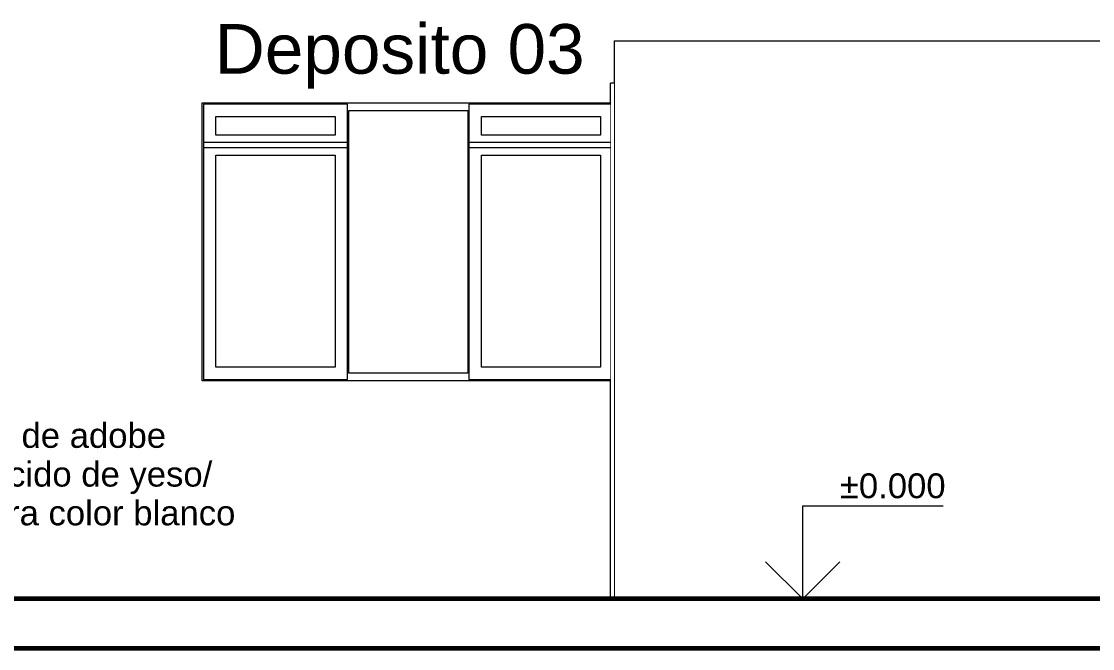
# Model space of a CAD drawing. Header units: metres. Extents: x 48 to 635, y -15 to 39.
# Drawn here: x 485.188 to 489.506, y -14.801 to -12.273 of the extents above; entities that cross this region are included whole.
import ezdxf

# ---------------------------------------------------------------- set-up
doc = ezdxf.new("R2010")
doc.units = ezdxf.units.M
doc.header["$MEASUREMENT"] = 0
doc.linetypes.add('Wipeout_Contour', pattern=[1, 0, -1])
for name, color, linetype in [('Annotation - Label', 7, 'Continuous'), ('Dimensioning - General', 7, 'Continuous'), ('Structural - Bearing', 7, 'Continuous')]:
    doc.layers.add(name, color=color, linetype=linetype)
doc.styles.add('GENERATED_STYLE_1', font='')
doc.styles.get('GENERATED_STYLE_1').set_extended_font_data('Arial')
doc.dimstyles.new('GENERATED_STYLE__6', dxfattribs={"dimtxt": 0.18, "dimasz": 0.1368, "dimexe": 0.18, "dimexo": 0.0625, "dimgap": 0.09, "dimtad": 0, "dimtih": 1, "dimtoh": 1, "dimdec": 4, "dimzin": 0, "dimdsep": 46, "dimcen": 0.09, "dimadec": 0, "dimazin": 0, "dimtfac": 1, "dimtdec": 4, "dimtmove": 0, "dimatfit": 3, "dimldrblk": 'ARROWHEAD_11', "dimfxl": 1, "dimtolj": 1, "dimtzin": 0, "dimarcsym": 0})

# ---------------------------------------------------------------- blocks, each defined once
blk = doc.blocks.new('ARROWHEAD_11')
at = {"color": 0, "linetype": 'Continuous', "lineweight": 0}
blk.add_line((0, 0), (-1, 0), dxfattribs=at)
at = {"color": 0, "linetype": 'Continuous', "lineweight": 0, "const_width": 0.25, "flags": 128}
blk.add_lwpolyline([(-0.125, 0, 1), (0.125, 0, 1)], format="xyb", close=True, dxfattribs=at)

msp = doc.modelspace()

# ---------------------------------------------------------------- texts
at = {"layer": 'Annotation - Label', "color": 7, "linetype": 'Continuous', "lineweight": 13, "insert": (485.9675, -12.2834), "char_height": 0.2, "attachment_point": 1, "style": 'GENERATED_STYLE_1'}
msp.add_mtext('\\A1;{\\pql;\\fArial|b0|i0|c0|p34;Deposito 03}', dxfattribs=at)
at = {"layer": 'Annotation - Label', "color": 5, "linetype": 'Continuous', "lineweight": 25, "insert": (484.8315, -14.1132), "char_height": 0.1, "width": 1.2292, "attachment_point": 4, "line_spacing_factor": 0.937018, "style": 'GENERATED_STYLE_1'}
msp.add_mtext('\\A1;{\\pql;\\fArial|b0|i0|c0|p34;muro de adobe /enlucido de yeso/ pintura color blanco}', dxfattribs=at)

# ---------------------------------------------------------------- leaders
at = {"layer": 'Annotation - Label', "color": 151, "linetype": 'Continuous', "lineweight": 20, "true_color": 0x80c2ff, "annotation_type": 0, "has_hookline": 1, "hookline_direction": 0, "text_width": 1.2036}
msp.add_leader([(484.4323, -14.3535), (484.5527, -14.1132), (484.7415, -14.1132)], dimstyle='GENERATED_STYLE__6', dxfattribs=at)

# ---------------------------------------------------------------- wipeouts: each hides what was drawn before it
at = {"color": 254, "linetype": 'Wipeout_Contour', "lineweight": 0, "ltscale": 2939.353175}
msp.add_wipeout([(487.5773, -14.6013), (490.4073, -14.6013), (490.4073, -12.5213), (491.4073, -12.5213), (491.4073, -12.3513), (487.5773, -12.3513)], dxfattribs=at).dxf.layer = 'Structural - Bearing'
at = {"color": 254, "linetype": 'Wipeout_Contour', "lineweight": 0, "ltscale": 1944.394199}
msp.add_wipeout([(485.9223, -13.6913), (485.9223, -12.6313), (485.9173, -12.6313), (485.9173, -13.6913)], dxfattribs=at).dxf.layer = 'Structural - Bearing'
at = {"color": 254, "linetype": 'Wipeout_Contour', "lineweight": 0, "ltscale": 1946.73334}
msp.add_wipeout([(486.5023, -13.6913), (486.5073, -13.6913), (486.5073, -12.6313), (486.5023, -12.6313)], dxfattribs=at).dxf.layer = 'Structural - Bearing'
at = {"color": 254, "linetype": 'Wipeout_Contour', "lineweight": 0, "ltscale": 1948.672629}
msp.add_wipeout([(486.9923, -12.6313), (486.9873, -12.6313), (486.9873, -13.6913), (486.9923, -13.6913)], dxfattribs=at).dxf.layer = 'Structural - Bearing'

# ---------------------------------------------------------------- next in the draw order: linework, layer by layer
at = {"layer": 'Dimensioning - General', "color": 7, "linetype": 'Continuous', "lineweight": 13}
msp.add_line((488.3374, -14.2263), (488.9043, -14.2263), dxfattribs=at)
at = {"layer": 'Structural - Bearing', "color": 251, "linetype": 'Continuous', "lineweight": 20, "true_color": 0x6a6a6a}
for q in [(491.4073, -12.3513), (487.5773, -14.6013)]:
    msp.add_line((487.5773, -12.3513), q, dxfattribs=at)

# ---------------------------------------------------------------- next in the draw order: texts
at = {"layer": 'Dimensioning - General', "color": 5, "lineweight": 25, "insert": (488.4874, -14.1963), "char_height": 0.1, "attachment_point": 7, "style": 'GENERATED_STYLE_1'}
msp.add_mtext('\\A1;{\\pql;\\fArial|b0|i0|c0|p34;±0.000}', dxfattribs=at)

# ---------------------------------------------------------------- next in the draw order: wipeouts: each hides what was drawn before it
at = {"color": 254, "linetype": 'Wipeout_Contour', "lineweight": 0, "ltscale": 1944.453228}
msp.add_wipeout([(485.9723, -12.6563), (485.9223, -12.6563), (485.9223, -12.7313), (485.9723, -12.7313)], dxfattribs=at).dxf.layer = 'Structural - Bearing'
at = {"color": 254, "linetype": 'Wipeout_Contour', "lineweight": 0, "ltscale": 1946.572504}
msp.add_wipeout([(486.4523, -12.7313), (486.5023, -12.7313), (486.5023, -12.6563), (486.4523, -12.6563)], dxfattribs=at).dxf.layer = 'Structural - Bearing'
at = {"color": 254, "linetype": 'Wipeout_Contour', "lineweight": 0, "ltscale": 1948.731769}
msp.add_wipeout([(486.9923, -12.7313), (487.0423, -12.7313), (487.0423, -12.6563), (486.9923, -12.6563)], dxfattribs=at).dxf.layer = 'Structural - Bearing'
at = {"color": 254, "linetype": 'Wipeout_Contour', "lineweight": 0, "ltscale": 1944.512164}
msp.add_wipeout([(485.9723, -12.8113), (485.9223, -12.8113), (485.9223, -13.6663), (485.9723, -13.6663)], dxfattribs=at).dxf.layer = 'Structural - Bearing'
at = {"color": 254, "linetype": 'Wipeout_Contour', "lineweight": 0, "ltscale": 1946.631377}
msp.add_wipeout([(486.4523, -13.6663), (486.5023, -13.6663), (486.5023, -12.8113), (486.4523, -12.8113)], dxfattribs=at).dxf.layer = 'Structural - Bearing'

# ---------------------------------------------------------------- next in the draw order: wipeouts: each hides what was drawn before it
at = {"color": 254, "linetype": 'Wipeout_Contour', "lineweight": 0, "ltscale": 1951.041006}
msp.add_wipeout([(487.5623, -12.5613), (487.5623, -14.6013), (487.5773, -14.6013), (487.5773, -12.5613)], dxfattribs=at).dxf.layer = 'Structural - Bearing'
at = {"color": 254, "linetype": 'Wipeout_Contour', "lineweight": 0, "ltscale": 2918.25059}
msp.add_wipeout([(485.9223, -12.7613), (486.5023, -12.7613), (486.5023, -12.7313), (486.4523, -12.7313), (485.9723, -12.7313), (485.9223, -12.7313)], dxfattribs=at).dxf.layer = 'Structural - Bearing'

# ---------------------------------------------------------------- next in the draw order: wipeouts: each hides what was drawn before it
at = {"color": 254, "linetype": 'Wipeout_Contour', "lineweight": 0, "ltscale": 1950.92523}
msp.add_wipeout([(487.5623, -12.5213), (487.5623, -12.5613), (487.5773, -12.5613), (487.5773, -12.5213)], dxfattribs=at).dxf.layer = 'Structural - Bearing'
at = {"color": 254, "linetype": 'Wipeout_Contour', "lineweight": 0, "ltscale": 2918.31151}
msp.add_wipeout([(485.9223, -12.7613), (485.9223, -12.8113), (485.9723, -12.8113), (486.4523, -12.8113), (486.5023, -12.8113), (486.5023, -12.7613)], dxfattribs=at).dxf.layer = 'Structural - Bearing'

# ---------------------------------------------------------------- next in the draw order: linework, layer by layer
at = {"layer": 'Structural - Bearing', "color": 30, "linetype": 'Continuous', "lineweight": 18, "true_color": 0xff6600}
for p, q in [((487.5773, -12.5213), (487.5623, -12.5213)), ((487.5623, -12.5613), (487.5623, -12.5213)), ((487.5623, -14.6013), (487.5623, -12.5613)), ((485.9223, -12.7313), (485.9223, -12.7613)), ((485.9223, -12.7613), (485.9223, -12.8113))]:
    msp.add_line(p, q, dxfattribs=at)

# ---------------------------------------------------------------- next in the draw order: wipeouts: each hides what was drawn before it
at = {"color": 254, "linetype": 'Wipeout_Contour', "lineweight": 0, "ltscale": 5842.23634}
msp.add_wipeout([(485.9173, -12.6013), (485.9173, -12.6313), (485.9223, -12.6313), (485.9223, -12.6063), (486.5023, -12.6063), (486.5023, -12.6313), (486.5073, -12.6313), (486.9873, -12.6313), (486.9923, -12.6313), (486.9923, -12.6063), (487.5623, -12.6063), (487.5623, -12.6013)], dxfattribs=at).dxf.layer = 'Structural - Bearing'
at = {"color": 254, "linetype": 'Wipeout_Contour', "lineweight": 0, "ltscale": 1950.831055}
msp.add_wipeout([(487.5223, -12.7313), (487.5623, -12.7313), (487.5623, -12.6563), (487.5223, -12.6563)], dxfattribs=at).dxf.layer = 'Structural - Bearing'
at = {"color": 254, "linetype": 'Wipeout_Contour', "lineweight": 0, "ltscale": 1950.889799}
msp.add_wipeout([(487.5223, -13.6663), (487.5623, -13.6663), (487.5623, -12.8113), (487.5223, -12.8113)], dxfattribs=at).dxf.layer = 'Structural - Bearing'
at = {"color": 254, "linetype": 'Wipeout_Contour', "lineweight": 0, "ltscale": 5842.552773}
msp.add_wipeout([(485.9223, -13.6913), (485.9173, -13.6913), (485.9173, -13.7213), (487.5623, -13.7213), (487.5623, -13.7163), (486.9923, -13.7163), (486.9923, -13.6913), (486.9873, -13.6913), (486.5073, -13.6913), (486.5023, -13.6913), (486.5023, -13.7163), (485.9223, -13.7163)], dxfattribs=at).dxf.layer = 'Structural - Bearing'
at = {"color": 254, "linetype": 'Wipeout_Contour', "lineweight": 0, "ltscale": 1954.251474}
msp.add_wipeout([(482.8238, -14.8013), (493.8586, -14.8013), (493.8586, -14.6013), (482.8238, -14.6013)], dxfattribs=at).dxf.layer = 'Structural - Bearing'

# ---------------------------------------------------------------- next in the draw order: linework, layer by layer
at = {"layer": 'Dimensioning - General', "color": 7, "linetype": 'Continuous', "lineweight": 13}
for p, q in [((488.3374, -14.6013), (488.3374, -14.2263)), ((488.3374, -14.6013), (488.1874, -14.4513)), ((488.4874, -14.4513), (488.3374, -14.6013))]:
    msp.add_line(p, q, dxfattribs=at)
at = {"layer": 'Dimensioning - General', "color": 151, "linetype": 'Continuous', "lineweight": 20, "true_color": 0x80c2ff}
for q in [(488.0439, -14.6013), (488.4499, -14.6013)]:
    msp.add_line((488.3374, -14.6013), q, dxfattribs=at)
at = {"layer": 'Structural - Bearing', "color": 7, "linetype": 'Continuous', "lineweight": 60}
for p, q in [((493.8573, -14.6013), (482.8238, -14.6013)), ((493.8586, -14.8013), (482.8238, -14.8013))]:
    msp.add_line(p, q, dxfattribs=at)

# ---------------------------------------------------------------- next in the draw order: wipeouts: each hides what was drawn before it
at = {"color": 254, "linetype": 'Wipeout_Contour', "lineweight": 0, "ltscale": 2918.286875}
msp.add_wipeout([(485.9223, -12.6063), (485.9223, -12.6563), (485.9723, -12.6563), (486.4523, -12.6563), (486.5023, -12.6563), (486.5023, -12.6063)], dxfattribs=at).dxf.layer = 'Structural - Bearing'
at = {"color": 254, "linetype": 'Wipeout_Contour', "lineweight": 0, "ltscale": 2924.667119}
msp.add_wipeout([(486.9923, -12.6563), (487.0423, -12.6563), (487.5223, -12.6563), (487.5623, -12.6563), (487.5623, -12.6063), (486.9923, -12.6063)], dxfattribs=at).dxf.layer = 'Structural - Bearing'
at = {"color": 254, "linetype": 'Wipeout_Contour', "lineweight": 0, "ltscale": 2924.630914}
msp.add_wipeout([(486.9923, -12.7313), (486.9923, -12.7613), (487.5623, -12.7613), (487.5623, -12.7313), (487.5223, -12.7313), (487.0423, -12.7313)], dxfattribs=at).dxf.layer = 'Structural - Bearing'
at = {"color": 254, "linetype": 'Wipeout_Contour', "lineweight": 0, "ltscale": 2918.402149}
msp.add_wipeout([(485.9223, -13.7163), (486.5023, -13.7163), (486.5023, -13.6663), (486.4523, -13.6663), (485.9723, -13.6663), (485.9223, -13.6663)], dxfattribs=at).dxf.layer = 'Structural - Bearing'

# ---------------------------------------------------------------- next in the draw order: linework, layer by layer
at = {"layer": 'Structural - Bearing', "color": 251, "linetype": 'Continuous', "lineweight": 20, "true_color": 0x6a6a6a}
for p, q in [((485.9173, -13.7213), (485.9173, -12.6013)), ((485.9173, -12.6013), (487.5623, -12.6013))]:
    msp.add_line(p, q, dxfattribs=at)
at = {"layer": 'Structural - Bearing', "color": 30, "linetype": 'Continuous', "lineweight": 18, "true_color": 0xff6600}
for p, q in [((485.9223, -12.6063), (485.9223, -12.6563)), ((486.5023, -12.6063), (485.9223, -12.6063)), ((487.5623, -12.6063), (486.9923, -12.6063)), ((485.9223, -12.6563), (485.9223, -12.7313)), ((485.9223, -12.8113), (485.9223, -13.6663)), ((485.9223, -13.6663), (485.9223, -13.7163)), ((485.9223, -13.7163), (486.5023, -13.7163))]:
    msp.add_line(p, q, dxfattribs=at)

# ---------------------------------------------------------------- next in the draw order: wipeouts: each hides what was drawn before it
at = {"color": 254, "linetype": 'Wipeout_Contour', "lineweight": 0, "ltscale": 1947.70301}
msp.add_wipeout([(486.5073, -12.6313), (486.5073, -13.6913), (486.9873, -13.6913), (486.9873, -12.6313)], dxfattribs=at).dxf.layer = 'Structural - Bearing'
at = {"color": 254, "linetype": 'Wipeout_Contour', "lineweight": 0, "ltscale": 1945.512889}
msp.add_wipeout([(485.9723, -12.7313), (486.4523, -12.7313), (486.4523, -12.6563), (485.9723, -12.6563)], dxfattribs=at).dxf.layer = 'Structural - Bearing'
at = {"color": 254, "linetype": 'Wipeout_Contour', "lineweight": 0, "ltscale": 1949.791432}
msp.add_wipeout([(487.0423, -12.7313), (487.5223, -12.7313), (487.5223, -12.6563), (487.0423, -12.6563)], dxfattribs=at).dxf.layer = 'Structural - Bearing'
at = {"color": 254, "linetype": 'Wipeout_Contour', "lineweight": 0, "ltscale": 1945.571795}
msp.add_wipeout([(485.9723, -13.6663), (486.4523, -13.6663), (486.4523, -12.8113), (485.9723, -12.8113)], dxfattribs=at).dxf.layer = 'Structural - Bearing'

# ---------------------------------------------------------------- next in the draw order: linework, layer by layer
at = {"layer": 'Structural - Bearing', "color": 30, "linetype": 'Continuous', "lineweight": 18, "true_color": 0xff6600}
for p, q in [((486.5023, -12.6563), (486.5023, -12.6063)), ((486.9923, -12.6063), (486.9923, -12.6563)), ((486.5073, -13.6913), (486.5073, -12.6313)), ((486.5073, -12.6313), (486.9873, -12.6313)), ((485.9723, -12.7313), (485.9723, -12.6563)), ((485.9723, -12.6563), (486.4523, -12.6563)), ((486.4523, -12.6563), (486.4523, -12.7313)), ((486.5023, -12.7313), (486.5023, -12.6563)), ((486.9923, -12.6563), (486.9923, -12.7313)), ((487.0423, -12.7313), (487.0423, -12.6563)), ((487.0423, -12.6563), (487.5223, -12.6563)), ((487.5223, -12.6563), (487.5223, -12.7313)), ((486.4523, -12.7313), (485.9723, -12.7313)), ((486.5023, -12.7613), (486.5023, -12.7313)), ((487.5223, -12.7313), (487.0423, -12.7313)), ((486.5023, -12.7613), (485.9223, -12.7613)), ((486.5023, -12.8113), (486.5023, -12.7613)), ((485.9223, -12.7813), (486.5023, -12.7813)), ((485.9723, -13.6663), (485.9723, -12.8113)), ((485.9723, -12.8113), (486.4523, -12.8113)), ((486.4523, -12.8113), (486.4523, -13.6663)), ((486.5023, -13.6663), (486.5023, -12.8113)), ((486.4523, -13.6663), (485.9723, -13.6663)), ((486.5023, -13.7163), (486.5023, -13.6663))]:
    msp.add_line(p, q, dxfattribs=at)

# ---------------------------------------------------------------- next in the draw order: wipeouts: each hides what was drawn before it
at = {"color": 254, "linetype": 'Wipeout_Contour', "lineweight": 0, "ltscale": 1948.790576}
msp.add_wipeout([(486.9923, -13.6663), (487.0423, -13.6663), (487.0423, -12.8113), (486.9923, -12.8113)], dxfattribs=at).dxf.layer = 'Structural - Bearing'

# ---------------------------------------------------------------- next in the draw order: wipeouts: each hides what was drawn before it
at = {"color": 254, "linetype": 'Wipeout_Contour', "lineweight": 0, "ltscale": 2924.6917}
msp.add_wipeout([(486.9923, -12.8113), (487.0423, -12.8113), (487.5223, -12.8113), (487.5623, -12.8113), (487.5623, -12.7613), (486.9923, -12.7613)], dxfattribs=at).dxf.layer = 'Structural - Bearing'
at = {"color": 254, "linetype": 'Wipeout_Contour', "lineweight": 0, "ltscale": 2924.782142}
msp.add_wipeout([(486.9923, -13.6663), (486.9923, -13.7163), (487.5623, -13.7163), (487.5623, -13.6663), (487.5223, -13.6663), (487.0423, -13.6663)], dxfattribs=at).dxf.layer = 'Structural - Bearing'

# ---------------------------------------------------------------- next in the draw order: linework, layer by layer
at = {"layer": 'Structural - Bearing', "color": 30, "linetype": 'Continuous', "lineweight": 18, "true_color": 0xff6600}
for p, q in [((486.9873, -12.6313), (486.9873, -13.6913)), ((486.9923, -12.7313), (486.9923, -12.7613)), ((486.9923, -12.7613), (486.9923, -12.8113)), ((487.5623, -12.7613), (486.9923, -12.7613)), ((486.9923, -12.7813), (487.5623, -12.7813)), ((486.9923, -12.8113), (486.9923, -13.6663)), ((486.9923, -13.6663), (486.9923, -13.7163)), ((486.9873, -13.6913), (486.5073, -13.6913)), ((486.9923, -13.7163), (487.5623, -13.7163))]:
    msp.add_line(p, q, dxfattribs=at)
at = {"layer": 'Structural - Bearing', "color": 251, "linetype": 'Continuous', "lineweight": 20, "true_color": 0x6a6a6a}
msp.add_line((487.5623, -13.7213), (485.9173, -13.7213), dxfattribs=at)

# ---------------------------------------------------------------- next in the draw order: wipeouts: each hides what was drawn before it
at = {"color": 254, "linetype": 'Wipeout_Contour', "lineweight": 0, "ltscale": 1949.850208}
msp.add_wipeout([(487.0423, -13.6663), (487.5223, -13.6663), (487.5223, -12.8113), (487.0423, -12.8113)], dxfattribs=at).dxf.layer = 'Structural - Bearing'

# ---------------------------------------------------------------- next in the draw order: linework, layer by layer
at = {"layer": 'Structural - Bearing', "color": 30, "linetype": 'Continuous', "lineweight": 18, "true_color": 0xff6600}
for p, q in [((487.0423, -13.6663), (487.0423, -12.8113)), ((487.0423, -12.8113), (487.5223, -12.8113)), ((487.5223, -12.8113), (487.5223, -13.6663)), ((487.5223, -13.6663), (487.0423, -13.6663))]:
    msp.add_line(p, q, dxfattribs=at)

doc.saveas('drawing.dxf')
